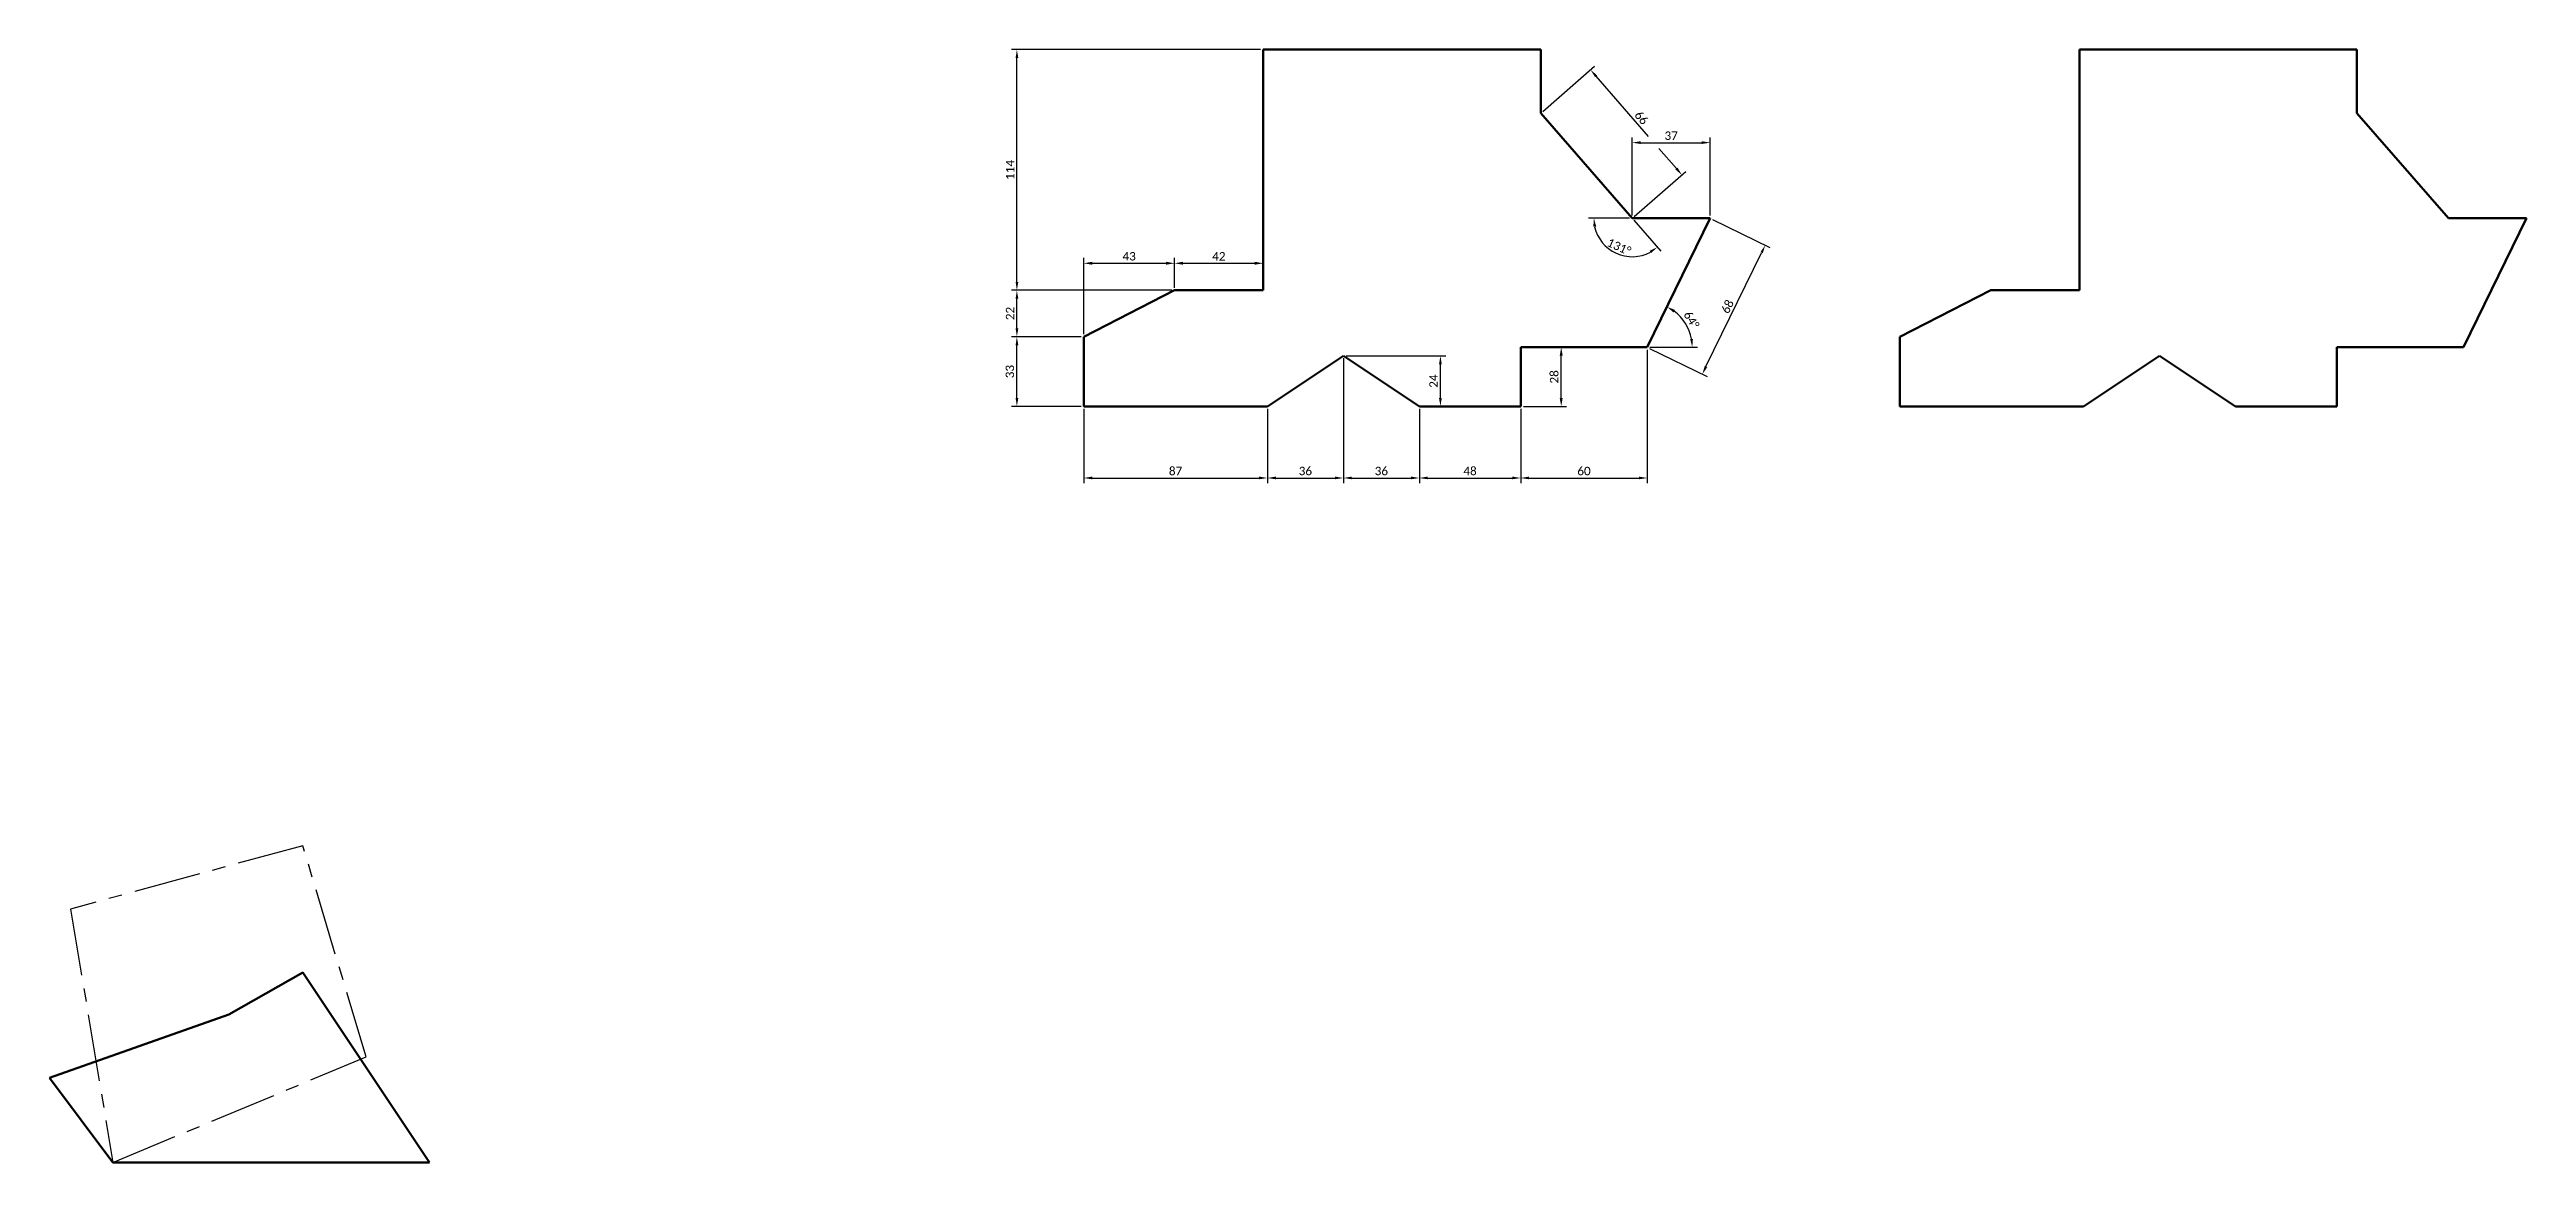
# Model space of a CAD drawing. Header units: millimetres. Extents: x -30 to 1144, y 0 to 527.
import ezdxf

# ---------------------------------------------------------------- set-up
doc = ezdxf.new("R2010")
doc.units = ezdxf.units.MM
doc.linetypes.add('AXES', pattern=[50.8, 31.75, -6.35, 6.35, -6.35])
doc.layers.add('Cotation', color=120, linetype='Continuous', lineweight=5)
doc.layers.add('Pièce méca 057', color=10, linetype='Continuous', lineweight=50)
doc.layers.add('Repères', color=5, linetype='AXES')
doc.styles.add('Texte cotes', font='calibri.ttf')
doc.dimstyles.new('Cotation menuiserie 1', dxfattribs={"dimscale": 2, "dimtxt": 2, "dimasz": 2, "dimexe": 1.25, "dimexo": 0.625, "dimtad": 1, "dimtxsty": 'Texte cotes', "dimcen": 2.5, "dimclrt": 7, "dimadec": 0, "dimazin": 0, "dimtfac": 1, "dimtofl": 0, "dimtmove": 0, "dimatfit": 3, "dimfxl": 1, "dimarcsym": 0})

# ---------------------------------------------------------------- blocks, each defined once
blk = doc.blocks.new('*D2')
at = {"layer": 'Cotation', "color": 0, "lineweight": -2, "transparency": 16777216}
for p, q in [((460, 356.8), (460, 321.6)), ((547, 356.8), (547, 321.6)), ((464, 324.1), (543, 324.1))]:
    blk.add_line(p, q, dxfattribs=at)
at = {"layer": 'Cotation', "color": 0, "transparency": 16777216}
for points in [[(464, 324.8), (464, 323.5), (460, 324.1)], [(543, 324.8), (543, 323.5), (547, 324.1)]]:
    blk.add_solid(points, dxfattribs=at)
at = {"layer": 'Defpoints', "color": 0, "transparency": 16777216}
for p in [(460, 358), (547, 358), (547, 324.1)]:
    blk.add_point(p, dxfattribs=at)
at = {"layer": 'Cotation', "color": 7, "transparency": 16777216, "insert": (503.5, 327.4), "char_height": 4, "attachment_point": 5, "style": 'Texte cotes'}
blk.add_mtext('87', dxfattribs=at)
blk = doc.blocks.new('*D3')
at = {"layer": 'Cotation', "color": 0, "lineweight": -2, "transparency": 16777216}
for p, q in [((583, 380.8), (583, 321.6)), ((547, 356.8), (547, 321.6)), ((551, 324.1), (579, 324.1))]:
    blk.add_line(p, q, dxfattribs=at)
at = {"layer": 'Cotation', "color": 0, "transparency": 16777216}
for points in [[(551, 324.8), (551, 323.5), (547, 324.1)], [(579, 324.8), (579, 323.5), (583, 324.1)]]:
    blk.add_solid(points, dxfattribs=at)
at = {"layer": 'Defpoints', "color": 0, "transparency": 16777216}
for p in [(583, 382), (547, 358), (583, 324.1)]:
    blk.add_point(p, dxfattribs=at)
at = {"layer": 'Cotation', "color": 7, "transparency": 16777216, "insert": (565, 327.4), "char_height": 4, "attachment_point": 5, "style": 'Texte cotes'}
blk.add_mtext('36', dxfattribs=at)
blk = doc.blocks.new('*D4')
at = {"layer": 'Cotation', "color": 0, "lineweight": -2, "transparency": 16777216}
for p, q in [((583, 380.8), (583, 321.6)), ((619, 356.8), (619, 321.6)), ((587, 324.1), (615, 324.1))]:
    blk.add_line(p, q, dxfattribs=at)
at = {"layer": 'Cotation', "color": 0, "transparency": 16777216}
for points in [[(587, 324.8), (587, 323.5), (583, 324.1)], [(615, 324.8), (615, 323.5), (619, 324.1)]]:
    blk.add_solid(points, dxfattribs=at)
at = {"layer": 'Defpoints', "color": 0, "transparency": 16777216}
for p in [(583, 382), (619, 358), (619, 324.1)]:
    blk.add_point(p, dxfattribs=at)
at = {"layer": 'Cotation', "color": 7, "transparency": 16777216, "insert": (601, 327.4), "char_height": 4, "attachment_point": 5, "style": 'Texte cotes'}
blk.add_mtext('36', dxfattribs=at)
blk = doc.blocks.new('*D5')
at = {"layer": 'Cotation', "color": 0, "lineweight": -2, "transparency": 16777216}
for p, q in [((619, 356.8), (619, 321.6)), ((667, 356.8), (667, 321.6)), ((623, 324.1), (663, 324.1))]:
    blk.add_line(p, q, dxfattribs=at)
at = {"layer": 'Cotation', "color": 0, "transparency": 16777216}
for points in [[(623, 324.8), (623, 323.5), (619, 324.1)], [(663, 324.8), (663, 323.5), (667, 324.1)]]:
    blk.add_solid(points, dxfattribs=at)
at = {"layer": 'Defpoints', "color": 0, "transparency": 16777216}
for p in [(619, 358), (667, 358), (667, 324.1)]:
    blk.add_point(p, dxfattribs=at)
at = {"layer": 'Cotation', "color": 7, "transparency": 16777216, "insert": (643, 327.4), "char_height": 4, "attachment_point": 5, "style": 'Texte cotes'}
blk.add_mtext('48', dxfattribs=at)
blk = doc.blocks.new('*D6')
at = {"layer": 'Cotation', "color": 0, "lineweight": -2, "transparency": 16777216}
for p, q in [((584.3, 382), (631.5, 382)), ((629, 362), (629, 378)), ((620.3, 358), (631.5, 358))]:
    blk.add_line(p, q, dxfattribs=at)
at = {"layer": 'Cotation', "color": 0, "transparency": 16777216}
for points in [[(628.3, 378), (629.6, 378), (629, 382)], [(628.3, 362), (629.6, 362), (629, 358)]]:
    blk.add_solid(points, dxfattribs=at)
at = {"layer": 'Defpoints', "color": 0, "transparency": 16777216}
for p in [(583, 382), (629, 382), (619, 358)]:
    blk.add_point(p, dxfattribs=at)
at = {"layer": 'Cotation', "color": 7, "transparency": 16777216, "insert": (625.7, 370), "char_height": 4, "attachment_point": 5, "rotation": 90, "style": 'Texte cotes'}
blk.add_mtext('24', dxfattribs=at)
blk = doc.blocks.new('*D7')
at = {"layer": 'Cotation', "color": 0, "lineweight": -2, "transparency": 16777216}
for p, q in [((668.3, 386), (688.7, 386)), ((686.2, 362), (686.2, 382)), ((668.3, 358), (688.7, 358))]:
    blk.add_line(p, q, dxfattribs=at)
at = {"layer": 'Cotation', "color": 0, "transparency": 16777216}
for points in [[(685.5, 382), (686.9, 382), (686.2, 386)], [(685.5, 362), (686.9, 362), (686.2, 358)]]:
    blk.add_solid(points, dxfattribs=at)
at = {"layer": 'Defpoints', "color": 0, "transparency": 16777216}
for p in [(667, 386), (686.2, 386), (667, 358)]:
    blk.add_point(p, dxfattribs=at)
at = {"layer": 'Cotation', "color": 7, "transparency": 16777216, "insert": (682.9, 372), "char_height": 4, "attachment_point": 5, "rotation": 90, "style": 'Texte cotes'}
blk.add_mtext('28', dxfattribs=at)
blk = doc.blocks.new('*D8')
at = {"layer": 'Cotation', "color": 0, "lineweight": -2, "transparency": 16777216}
for p, q in [((458.8, 391), (425.8, 391)), ((428.3, 362), (428.3, 387)), ((458.8, 358), (425.8, 358))]:
    blk.add_line(p, q, dxfattribs=at)
at = {"layer": 'Cotation', "color": 0, "transparency": 16777216}
for points in [[(427.7, 387), (429, 387), (428.3, 391)], [(427.7, 362), (429, 362), (428.3, 358)]]:
    blk.add_solid(points, dxfattribs=at)
at = {"layer": 'Defpoints', "color": 0, "transparency": 16777216}
for p in [(428.3, 391), (460, 391), (460, 358)]:
    blk.add_point(p, dxfattribs=at)
at = {"layer": 'Cotation', "color": 7, "transparency": 16777216, "insert": (425, 374.5), "char_height": 4, "attachment_point": 5, "rotation": 90, "style": 'Texte cotes'}
blk.add_mtext('33', dxfattribs=at)
blk = doc.blocks.new('*D9')
at = {"layer": 'Cotation', "color": 0, "lineweight": -2, "transparency": 16777216}
for p, q in [((501.8, 413), (425.8, 413)), ((428.3, 395), (428.3, 409)), ((458.8, 391), (425.8, 391))]:
    blk.add_line(p, q, dxfattribs=at)
at = {"layer": 'Cotation', "color": 0, "transparency": 16777216}
for points in [[(427.7, 409), (429, 409), (428.3, 413)], [(427.7, 395), (429, 395), (428.3, 391)]]:
    blk.add_solid(points, dxfattribs=at)
at = {"layer": 'Defpoints', "color": 0, "transparency": 16777216}
for p in [(428.3, 413), (503, 413), (460, 391)]:
    blk.add_point(p, dxfattribs=at)
at = {"layer": 'Cotation', "color": 7, "transparency": 16777216, "insert": (425.1, 402), "char_height": 4, "attachment_point": 5, "rotation": 90, "style": 'Texte cotes'}
blk.add_mtext('22', dxfattribs=at)
blk = doc.blocks.new('*D10')
at = {"layer": 'Cotation', "color": 0, "lineweight": -2, "transparency": 16777216}
for p, q in [((543.8, 527), (425.8, 527)), ((428.3, 417), (428.3, 523)), ((501.8, 413), (425.8, 413))]:
    blk.add_line(p, q, dxfattribs=at)
at = {"layer": 'Cotation', "color": 0, "transparency": 16777216}
for points in [[(427.7, 523), (429, 523), (428.3, 527)], [(427.7, 417), (429, 417), (428.3, 413)]]:
    blk.add_solid(points, dxfattribs=at)
at = {"layer": 'Defpoints', "color": 0, "transparency": 16777216}
for p in [(428.3, 527), (545, 527), (503, 413)]:
    blk.add_point(p, dxfattribs=at)
at = {"layer": 'Cotation', "color": 7, "transparency": 16777216, "insert": (425.1, 470), "char_height": 4, "attachment_point": 5, "rotation": 90, "style": 'Texte cotes'}
blk.add_mtext('114', dxfattribs=at)
blk = doc.blocks.new('*D11')
at = {"layer": 'Cotation', "color": 0, "lineweight": -2, "transparency": 16777216}
for p, q in [((460, 392.2), (460, 428.3)), ((464, 425.8), (499, 425.8)), ((503, 414.2), (503, 428.3))]:
    blk.add_line(p, q, dxfattribs=at)
at = {"layer": 'Cotation', "color": 0, "transparency": 16777216}
for points in [[(464, 426.5), (464, 425.1), (460, 425.8)], [(499, 426.5), (499, 425.1), (503, 425.8)]]:
    blk.add_solid(points, dxfattribs=at)
at = {"layer": 'Defpoints', "color": 0, "transparency": 16777216}
for p in [(503, 425.8), (503, 413), (460, 391)]:
    blk.add_point(p, dxfattribs=at)
at = {"layer": 'Cotation', "color": 7, "transparency": 16777216, "insert": (481.5, 429.1), "char_height": 4, "attachment_point": 5, "style": 'Texte cotes'}
blk.add_mtext('43', dxfattribs=at)
blk = doc.blocks.new('*D12')
at = {"layer": 'Cotation', "color": 0, "lineweight": -2, "transparency": 16777216}
for p, q in [((503, 414.2), (503, 428.3)), ((507, 425.8), (541, 425.8)), ((545, 414.2), (545, 428.3))]:
    blk.add_line(p, q, dxfattribs=at)
at = {"layer": 'Cotation', "color": 0, "transparency": 16777216}
for points in [[(507, 426.5), (507, 425.1), (503, 425.8)], [(541, 426.5), (541, 425.1), (545, 425.8)]]:
    blk.add_solid(points, dxfattribs=at)
at = {"layer": 'Defpoints', "color": 0, "transparency": 16777216}
for p in [(545, 425.8), (503, 413), (545, 413)]:
    blk.add_point(p, dxfattribs=at)
at = {"layer": 'Cotation', "color": 7, "transparency": 16777216, "insert": (524, 429.1), "char_height": 4, "attachment_point": 5, "style": 'Texte cotes'}
blk.add_mtext('42', dxfattribs=at)
blk = doc.blocks.new('*D14')
at = {"layer": 'Cotation', "color": 0, "lineweight": -2, "transparency": 16777216}
for p, q in [((727, 384.8), (727, 321.6)), ((667, 356.8), (667, 321.6)), ((671, 324.1), (723, 324.1))]:
    blk.add_line(p, q, dxfattribs=at)
at = {"layer": 'Cotation', "color": 0, "transparency": 16777216}
for points in [[(671, 324.8), (671, 323.5), (667, 324.1)], [(723, 324.8), (723, 323.5), (727, 324.1)]]:
    blk.add_solid(points, dxfattribs=at)
at = {"layer": 'Defpoints', "color": 0, "transparency": 16777216}
for p in [(727, 386), (667, 358), (727, 324.1)]:
    blk.add_point(p, dxfattribs=at)
at = {"layer": 'Cotation', "color": 7, "transparency": 16777216, "insert": (697, 327.4), "char_height": 4, "attachment_point": 5, "style": 'Texte cotes'}
blk.add_mtext('60', dxfattribs=at)
blk = doc.blocks.new('*D15')
at = {"layer": 'Cotation', "color": 0, "lineweight": -2, "transparency": 16777216}
for p, q in [((719.8, 448.4), (719.8, 485.4)), ((723.8, 482.9), (752.8, 482.9)), ((756.8, 448.4), (756.8, 485.4))]:
    blk.add_line(p, q, dxfattribs=at)
at = {"layer": 'Cotation', "color": 0, "transparency": 16777216}
for points in [[(723.8, 483.6), (723.8, 482.3), (719.8, 482.9)], [(752.8, 483.6), (752.8, 482.3), (756.8, 482.9)]]:
    blk.add_solid(points, dxfattribs=at)
at = {"layer": 'Defpoints', "color": 0, "transparency": 16777216}
for p in [(756.8, 482.9), (719.8, 447.1), (756.8, 447.1)]:
    blk.add_point(p, dxfattribs=at)
at = {"layer": 'Cotation', "color": 7, "transparency": 16777216, "insert": (738.3, 486.2), "char_height": 4, "attachment_point": 5, "style": 'Texte cotes'}
blk.add_mtext('37', dxfattribs=at)
blk = doc.blocks.new('*D16')
at = {"layer": 'Cotation', "color": 0, "lineweight": -2, "transparency": 16777216}
for p, q in [((757.9, 446.6), (785.1, 433.3)), ((754.8, 376.9), (781.1, 430.8)), ((728.1, 385.5), (755.3, 372.2))]:
    blk.add_line(p, q, dxfattribs=at)
at = {"layer": 'Cotation', "color": 0, "transparency": 16777216}
for points in [[(780.6, 431.1), (781.7, 430.5), (782.9, 434.4)], [(754.2, 377.2), (755.4, 376.6), (753.1, 373.3)]]:
    blk.add_solid(points, dxfattribs=at)
at = {"layer": 'Defpoints', "color": 0, "transparency": 16777216}
for p in [(756.8, 447.1), (782.9, 434.4), (727, 386)]:
    blk.add_point(p, dxfattribs=at)
at = {"layer": 'Cotation', "color": 7, "transparency": 16777216, "insert": (765, 405.3), "char_height": 4, "attachment_point": 5, "rotation": 64, "style": 'Texte cotes'}
blk.add_mtext('68', dxfattribs=at)
blk = doc.blocks.new('*D17')
at = {"layer": 'Cotation', "color": 0, "lineweight": -2, "transparency": 16777216}
for p, q in [((677.5, 497.7), (702, 519.1)), ((727.6, 485.8), (702.7, 514.4)), ((740.8, 470.6), (732.5, 480.1)), ((720.8, 447.9), (745.3, 469.3))]:
    blk.add_line(p, q, dxfattribs=at)
at = {"layer": 'Cotation', "color": 0, "transparency": 16777216}
for points in [[(703.2, 514.8), (702.2, 514), (700.1, 517.4)], [(741.3, 471.1), (740.3, 470.2), (743.4, 467.6)]]:
    blk.add_solid(points, dxfattribs=at)
at = {"layer": 'Defpoints', "color": 0, "transparency": 16777216}
for p in [(700.1, 517.4), (676.5, 496.9), (719.8, 447.1)]:
    blk.add_point(p, dxfattribs=at)
at = {"layer": 'Cotation', "color": 7, "transparency": 16777216, "insert": (724.2, 494.7), "char_height": 4, "attachment_point": 5, "rotation": 311, "style": 'Texte cotes'}
blk.add_mtext('66', dxfattribs=at)
blk = doc.blocks.new('*D18')
at = {"layer": 'Cotation', "color": 0, "lineweight": -2, "transparency": 16777216}
blk.add_line((728.2, 386), (750.8, 386), dxfattribs=at)
blk.add_arc((727, 386), 21.3, 10.7634, 53.2366, dxfattribs=at)
at = {"layer": 'Cotation', "color": 0, "transparency": 16777216}
for points in [[(739.4, 402.5), (740.1, 403.7), (736.3, 405.2)], [(748.6, 390), (747.3, 389.9), (748.3, 386)]]:
    blk.add_solid(points, dxfattribs=at)
at = {"layer": 'Defpoints', "color": 0, "transparency": 16777216}
for p in [(756.8, 447.1), (746.9, 393.8), (667, 386), (727, 386), (727, 386)]:
    blk.add_point(p, dxfattribs=at)
at = {"layer": 'Cotation', "color": 7, "transparency": 16777216, "insert": (747.9, 399), "char_height": 4, "attachment_point": 5, "rotation": 302, "style": 'Texte cotes'}
blk.add_mtext('64°', dxfattribs=at)
blk = doc.blocks.new('*D19')
at = {"layer": 'Cotation', "color": 0, "lineweight": -2, "transparency": 16777216}
for p, q in [((718.6, 447.1), (699.2, 447.1)), ((720.6, 446.2), (733.4, 431.5))]:
    blk.add_line(p, q, dxfattribs=at)
blk.add_arc((719.8, 447.1), 18.2, 192.647, 298.353, dxfattribs=at)
at = {"layer": 'Cotation', "color": 0, "transparency": 16777216}
for points in [[(701.4, 443.1), (702.8, 443.2), (701.7, 447.1)], [(728.1, 431.7), (728.8, 430.6), (731.7, 433.4)]]:
    blk.add_solid(points, dxfattribs=at)
at = {"layer": 'Defpoints', "color": 0, "transparency": 16777216}
for p in [(676.5, 496.9), (719.8, 447.1), (719.8, 447.1), (756.8, 447.1), (706.7, 434.6)]:
    blk.add_point(p, dxfattribs=at)
at = {"layer": 'Cotation', "color": 7, "transparency": 16777216, "insert": (713.6, 433.6), "char_height": 4, "attachment_point": 5, "rotation": 335.5, "style": 'Texte cotes'}
blk.add_mtext('131°', dxfattribs=at)

msp = doc.modelspace()

# ---------------------------------------------------------------- linework, layer by layer
at = {"layer": 'Pièce méca 057'}
for p, q in [((545, 527), (545, 413)), ((676.509, 527), (545, 527)), ((676.509, 496.929), (676.509, 527)), ((931.712, 527), (931.712, 413)), ((1063.221, 527), (931.712, 527)), ((1063.221, 496.929), (1063.221, 527)), ((719.809, 447.118), (676.509, 496.929)), ((1106.521, 447.118), (1063.221, 496.929)), ((756.809, 447.118), (719.809, 447.118)), ((727, 386), (756.809, 447.118)), ((1143.521, 447.118), (1106.521, 447.118)), ((1113.712, 386), (1143.521, 447.118)), ((503, 413), (460, 391)), ((545, 413), (503, 413)), ((889.712, 413), (846.712, 391)), ((931.712, 413), (889.712, 413)), ((460, 391), (460, 358)), ((846.712, 391), (846.712, 358)), ((547, 358), (583, 382)), ((583, 382), (583, 382)), ((583, 382), (619, 358)), ((667, 358), (667, 386)), ((667, 386), (727, 386)), ((933.712, 358), (969.712, 382)), ((969.712, 382), (1005.712, 358)), ((969.712, 382), (969.712, 382)), ((1053.712, 358), (1053.712, 386)), ((1053.712, 386), (1113.712, 386)), ((460, 358), (547, 358)), ((547, 358), (547, 358)), ((619, 358), (619, 358)), ((619, 358), (667, 358)), ((846.712, 358), (933.712, 358)), ((933.712, 358), (933.712, 358)), ((1005.712, 358), (1053.712, 358)), ((1005.712, 358), (1005.712, 358)), ((90, 90), (55, 70)), ((150, 0), (90, 90)), ((55, 70), (-30, 40)), ((-30, 40), (0, 0)), ((0, 0), (150, 0))]:
    msp.add_line(p, q, dxfattribs=at)
at = {"layer": 'Repères'}
for p, q in [((90, 150), (-20, 120)), ((120, 50), (90, 150)), ((-20, 120), (0, 0)), ((0, 0), (120, 50))]:
    msp.add_line(p, q, dxfattribs=at)

# ---------------------------------------------------------------- dimensions: what is measured, and where the dimension line sits
at = {"layer": 'Cotation'}
for base, p1, p2, picture, middle in [((428.326, 527), (503, 413), (545, 527), '*D10', (425.062, 470)), ((428.326, 413), (460, 391), (503, 413), '*D9', (425.056, 402)), ((428.326, 391), (460, 358), (460, 391), '*D8', (425.027, 374.5)), ((628.968, 382), (619, 358), (583, 382), '*D6', (625.689, 370)), ((686.209, 386), (667, 358), (667, 386), '*D7', (682.91, 372))]:
    dim = msp.add_linear_dim(base=base, p1=p1, p2=p2, angle=90, dimstyle='Cotation menuiserie 1', dxfattribs=at)
    dim.commit()
    dim.dimension.update_dxf_attribs({"geometry": picture, "text_midpoint": middle})
for p1, p2, distance, picture, middle in [((719.809, 447.118), (676.509, 496.929), -31.241, '*D17', (724.226, 494.683)), ((727, 386), (756.809, 447.118), -29.032, '*D16', (765.033, 405.279))]:
    dim = msp.add_aligned_dim(p1=p1, p2=p2, distance=distance, dimstyle='Cotation menuiserie 1', dxfattribs=at)
    dim.commit()
    dim.dimension.update_dxf_attribs({"geometry": picture, "text_midpoint": middle})
for base, line1, line2, picture, middle in [((706.674, 434.58), ((719.809, 447.118), (676.509, 496.929)), ((756.809, 447.118), (719.809, 447.118)), '*D19', (713.647, 433.597)), ((746.863, 393.758), ((667, 386), (727, 386)), ((727, 386), (756.809, 447.118)), '*D18', (747.88, 399.048))]:
    dim = msp.add_angular_dim_2l(base=base, line1=line1, line2=line2, dimstyle='Cotation menuiserie 1', dxfattribs=at)
    dim.commit()
    dim.dimension.update_dxf_attribs({"geometry": picture, "text_midpoint": middle})
for base, p1, p2, picture, middle in [((756.809, 482.946), (719.809, 447.118), (756.809, 447.118), '*D15', (738.309, 486.245)), ((503, 425.806), (460, 391), (503, 413), '*D11', (481.5, 429.105)), ((545, 425.806), (503, 413), (545, 413), '*D12', (524, 429.085)), ((583, 324.14), (547, 358), (583, 382), '*D3', (565, 327.44)), ((619, 324.14), (583, 382), (619, 358), '*D4', (601, 327.44)), ((727, 324.14), (667, 358), (727, 386), '*D14', (697, 327.44)), ((547, 324.14), (460, 358), (547, 358), '*D2', (503.5, 327.44)), ((667, 324.14), (619, 358), (667, 358), '*D5', (643, 327.44))]:
    dim = msp.add_linear_dim(base=base, p1=p1, p2=p2, dimstyle='Cotation menuiserie 1', dxfattribs=at)
    dim.commit()
    dim.dimension.update_dxf_attribs({"geometry": picture, "text_midpoint": middle})

doc.saveas('drawing.dxf')
